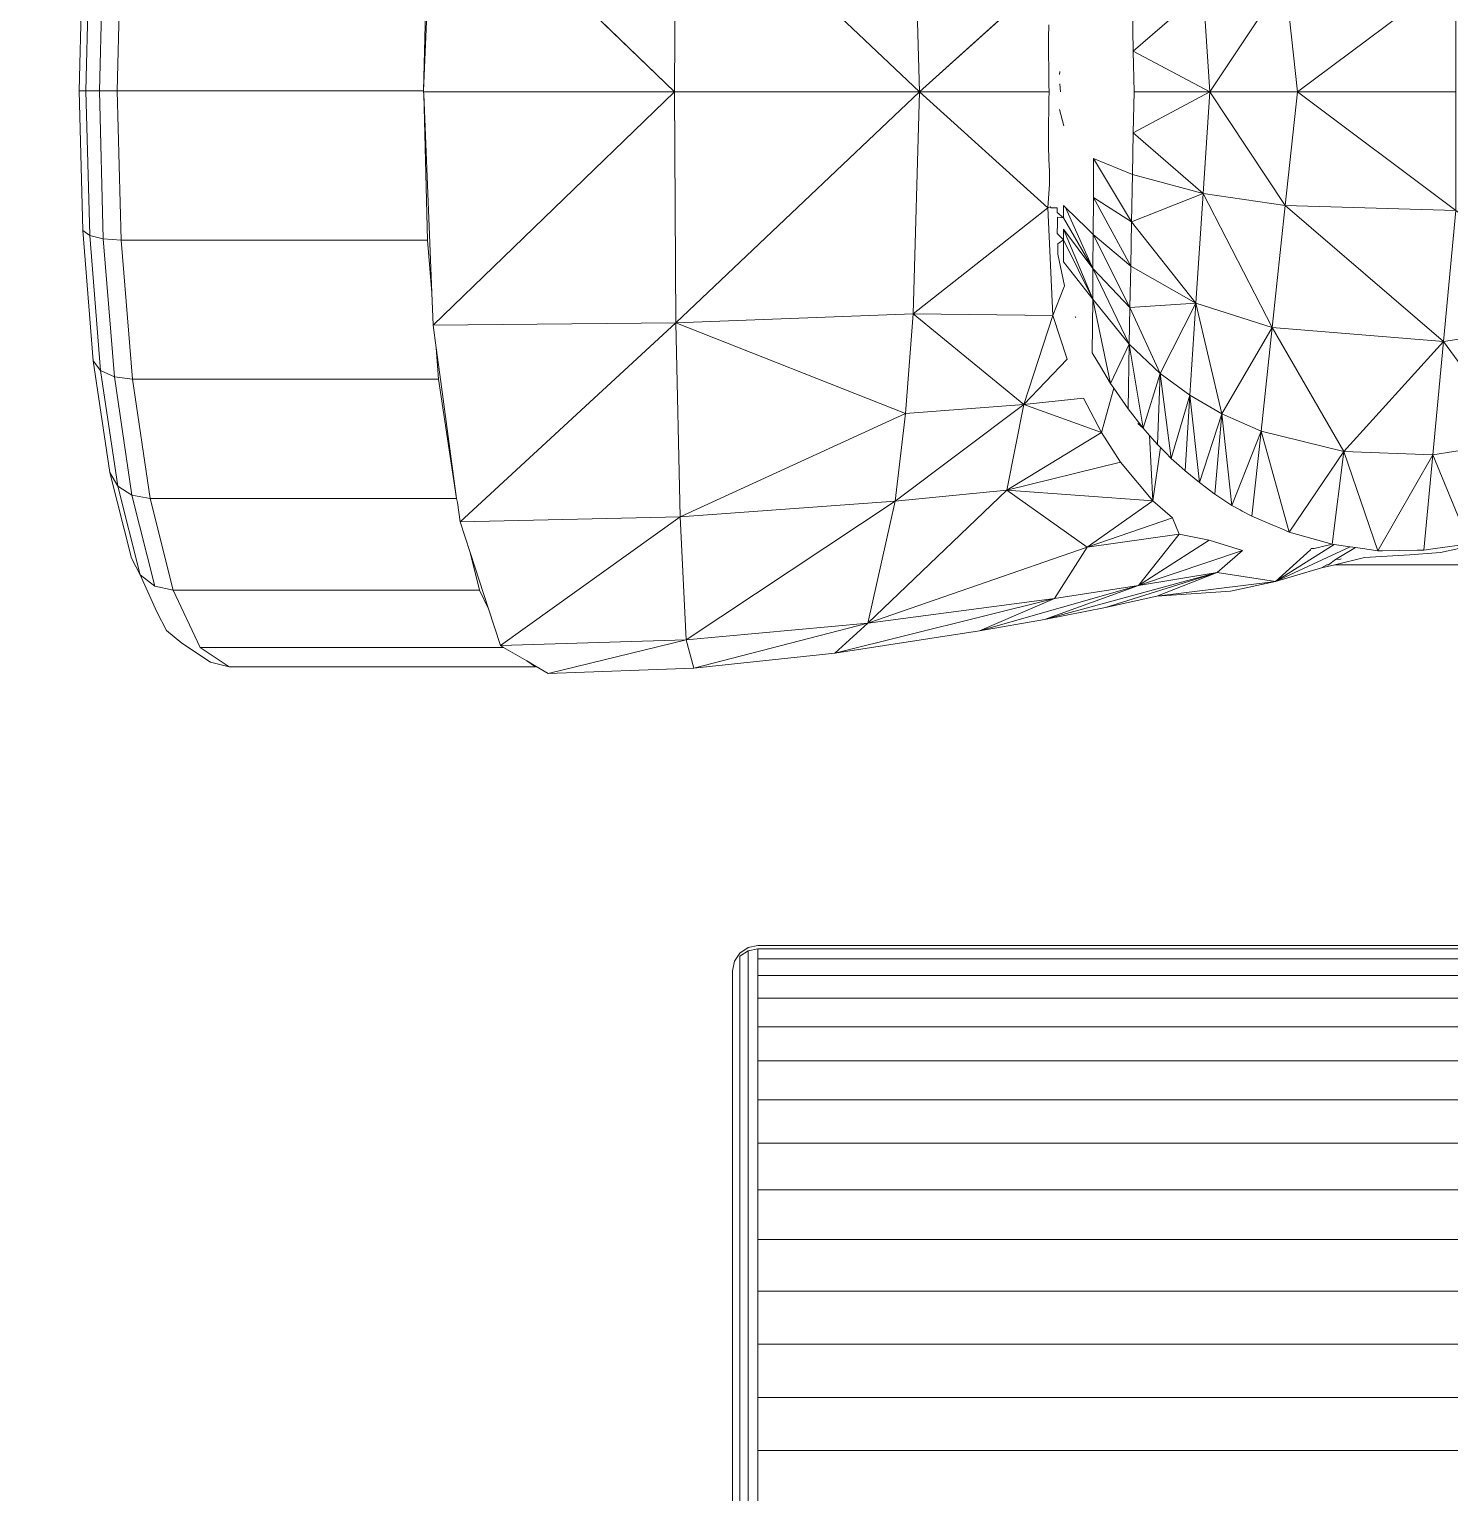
# Model space of a CAD drawing. Header units: millimetres. Extents: x 81693 to 98868, y 6565 to 11437.
# Drawn here: x 95459.982 to 95463.746, y 11216.274 to 11220.151 of the extents above; entities that cross this region are included whole.
import ezdxf

# ---------------------------------------------------------------- set-up
doc = ezdxf.new("R2010")
doc.units = ezdxf.units.MM
doc.layers.add('Moveis', color=1, linetype='Continuous', lineweight=9)
doc.layers.add('Parede Baixa', color=5, linetype='Continuous', lineweight=50)
doc.layers.add('Piso', color=55, linetype='Continuous')

# ---------------------------------------------------------------- blocks, each defined once
blk = doc.blocks.new('o')
at = {"layer": 'Moveis'}
for p, q in [((12559.6265, 3259.6549), (12559.5928, 3260.484)), ((12559.6116, 3260.2485), (12559.6265, 3259.6549)), ((12560.9959, 3259.6551), (12560.9819, 3260.2111)), ((12557.0976, 3259.7316), (12557.0985, 3259.7198)), ((12557.0949, 3259.6499), (12557.0973, 3259.6824)), ((12559.5943, 3258.8516), (12559.6262, 3259.641)), ((12559.6262, 3259.641), (12559.6112, 3259.0615)), ((12559.6262, 3259.641), (12559.6265, 3259.6499)), ((12559.6265, 3259.6499), (12559.6265, 3259.6549)), ((12560.9815, 3259.0995), (12560.9959, 3259.6551)), ((12557.0822, 3259.5158), (12557.0985, 3259.5799)), ((12557.1416, 3259.3825), (12557.1429, 3259.4344)), ((12557.1429, 3259.4344), (12557.1431, 3259.4443)), ((12557.1393, 3259.334), (12557.1416, 3259.3825)), ((12557.1386, 3259.2842), (12557.1393, 3259.334)), ((12559.6112, 3259.0615), (12559.5943, 3258.8516)), ((12560.9398, 3258.5819), (12560.9815, 3259.0995)), ((12557.0819, 3258.8727), (12557.079, 3258.8801)), ((12559.5943, 3258.8516), (12559.5891, 3258.7229)), ((12557.034, 3258.7523), (12557.0373, 3258.7573)), ((12559.5891, 3258.7229), (12559.5767, 3258.6327)), ((12559.5581, 3258.498), (12559.5767, 3258.6327)), ((12559.5767, 3258.6327), (12559.5667, 3258.5089)), ((12560.8736, 3258.1378), (12560.9398, 3258.5819)), ((12559.5667, 3258.5089), (12559.496, 3258.0346)), ((12559.496, 3258.0346), (12559.5581, 3258.498)), ((12556.7663, 3258.3134), (12556.7414, 3258.285)), ((12556.7663, 3258.3134), (12556.7879, 3258.3331)), ((12556.7414, 3258.285), (12556.7098, 3258.249)), ((12560.7875, 3257.7974), (12560.8736, 3258.1378)), ((12559.492, 3258.0189), (12559.4814, 3257.9417)), ((12559.496, 3258.0346), (12559.492, 3258.0189)), ((12559.4814, 3257.9417), (12559.4416, 3257.8195)), ((12555.5125, 3257.8355), (12555.5848, 3257.8199)), ((12555.5848, 3257.8199), (12555.7066, 3257.8106)), ((12555.7066, 3257.8106), (12555.8866, 3257.8005)), ((12555.8866, 3257.8005), (12556.0048, 3257.7716)), ((12555.9794, 3257.7947), (12555.9824, 3257.7933)), ((12556.002, 3257.7922), (12555.9824, 3257.7933)), ((12559.3687, 3257.5958), (12559.4416, 3257.8195)), ((12559.4416, 3257.8195), (12559.404, 3257.671)), ((12560.7875, 3257.7974), (12560.7526, 3257.731)), ((12555.3537, 3257.7716), (12556.0048, 3257.7716)), ((12556.0048, 3257.7716), (12556.0576, 3257.7588)), ((12556.0296, 3257.7716), (12556.0362, 3257.7716)), ((12556.0576, 3257.7588), (12556.2404, 3257.7047)), ((12560.6872, 3257.5838), (12560.7526, 3257.731)), ((12556.2404, 3257.7047), (12556.4193, 3257.666)), ((12556.4193, 3257.666), (12556.7118, 3257.6462)), ((12559.404, 3257.671), (12559.3687, 3257.5958)), ((12556.7118, 3257.6462), (12556.9156, 3257.6013)), ((12557.1581, 3257.5544), (12556.9156, 3257.6013)), ((12557.4167, 3257.5082), (12557.1581, 3257.5544)), ((12559.3687, 3257.5958), (12559.3212, 3257.45)), ((12560.6488, 3257.5098), (12560.6872, 3257.5838)), ((12557.9917, 3257.42), (12557.4167, 3257.5082)), ((12560.5881, 3257.4603), (12560.6488, 3257.5098)), ((12559.309, 3257.443), (12559.2164, 3257.389)), ((12559.3212, 3257.45), (12559.309, 3257.443)), ((12560.4742, 3257.3839), (12560.5881, 3257.4603)), ((12558.5531, 3257.3604), (12557.9917, 3257.42)), ((12559.1797, 3257.3675), (12559.2164, 3257.389)), ((12559.2164, 3257.389), (12559.182, 3257.3659)), ((12560.4742, 3257.3839), (12560.3996, 3257.3659)), ((12559.131, 3257.3391), (12558.5531, 3257.3604)), ((12559.1797, 3257.3675), (12559.131, 3257.3391)), ((12559.182, 3257.3659), (12559.1797, 3257.3675)), ((12559.182, 3257.3659), (12560.0237, 3257.3659)), ((12560.0237, 3257.3659), (12560.055, 3257.3659)), ((12560.055, 3257.3659), (12560.3996, 3257.3659)), ((12554.9986, 3256.2579), (12558.2986, 3256.2579)), ((12558.2986, 3256.2579), (12558.3368, 3256.2502)), ((12558.3368, 3256.2502), (12558.3693, 3256.2285)), ((12558.3368, 3256.237), (12558.3368, 3256.1974)), ((12558.3693, 3256.2285), (12558.391, 3256.196)), ((12558.3693, 3256.2154), (12558.3693, 3256.1764)), ((12558.3368, 3256.1974), (12558.3368, 3256.1321)), ((12558.3693, 3256.1764), (12558.3693, 3256.1119)), ((12558.391, 3256.196), (12558.3986, 3256.1577)), ((12558.3986, 3252.9781), (12558.3986, 3256.1577)), ((12558.3368, 3256.1321), (12558.3368, 3256.0422)), ((12558.3693, 3256.1119), (12558.3693, 3256.0231)), ((12558.3368, 3256.0422), (12558.3368, 3255.9289)), ((12558.3693, 3256.0231), (12558.3693, 3255.9114)), ((12558.3368, 3255.9289), (12558.3368, 3255.7943)), ((12558.3693, 3255.9114), (12558.3693, 3255.7784)), ((12558.3368, 3255.7943), (12558.3368, 3255.6403)), ((12558.3693, 3255.7784), (12558.3693, 3255.6264)), ((12558.3368, 3255.6403), (12558.3368, 3255.4693)), ((12558.3693, 3255.6264), (12558.3693, 3255.4577)), ((12558.3368, 3255.4693), (12558.3368, 3255.2842)), ((12558.3693, 3255.4577), (12558.3693, 3255.2749)), ((12558.3368, 3255.2842), (12558.3368, 3255.0878)), ((12558.3693, 3255.2749), (12558.3693, 3255.081)), ((12558.3368, 3255.0878), (12558.3368, 3254.8831)), ((12558.3693, 3255.081), (12558.3693, 3254.8791)), ((12558.3368, 3254.8831), (12558.3368, 3254.6735)), ((12558.3693, 3254.8791), (12558.3693, 3254.6721)), ((12558.3368, 3254.6735), (12558.3368, 3254.4622)), ((12558.3693, 3254.6721), (12558.3693, 3254.4636)), ((12558.3368, 3254.4622), (12558.3368, 3254.2526)), ((12558.3693, 3254.4636), (12558.3693, 3254.2567)), ((12558.3368, 3254.2526), (12558.3368, 3254.048)), ((12558.3693, 3254.2567), (12558.3693, 3254.0547))]:
    blk.add_line(p, q, dxfattribs=at)
for points, invisible_edges in [([(12560.9819, 3260.2111), (12561.0428, 3264.449), (12560.9959, 3259.6551)], 3), ([(12559.5891, 3260.5769), (12559.6265, 3259.6499), (12558.6294, 3259.6499)], 1), ([(12559.6265, 3259.6499), (12559.5891, 3260.5769), (12559.5928, 3260.484)], 13), ([(12559.6265, 3259.6499), (12559.5928, 3260.484), (12559.6265, 3259.6549)], 1), ([(12560.8292, 3260.2485), (12559.6265, 3259.6549), (12559.6116, 3260.2485)], 1), ([(12559.6265, 3259.6549), (12560.8292, 3260.2485), (12560.8441, 3259.6549)], 1), ([(12560.9004, 3260.2439), (12560.8441, 3259.6549), (12560.8292, 3260.2485)], 1), ([(12560.8441, 3259.6549), (12560.9004, 3260.2439), (12560.9152, 3259.6549)], 1), ([(12560.954, 3260.2307), (12560.9152, 3259.6549), (12560.9004, 3260.2439)], 1), ([(12560.9152, 3259.6549), (12560.954, 3260.2307), (12560.9685, 3259.655)], 1), ([(12560.9819, 3260.2111), (12560.9685, 3259.655), (12560.954, 3260.2307)], 1), ([(12560.9685, 3259.655), (12560.9819, 3260.2111), (12560.9959, 3259.6551)], 1), ([(12557.1416, 3259.9173), (12557.1459, 3260.1096), (12557.1429, 3259.8653)], 3), ([(12557.6556, 3259.6499), (12557.1429, 3259.8653), (12557.1459, 3260.1096)], 3), ([(12557.6556, 3259.6499), (12557.1417, 3259.7278), (12557.1427, 3259.8144)], 13), ([(12557.6556, 3259.6499), (12557.1427, 3259.8144), (12557.1429, 3259.8653)], 13), ([(12557.6556, 3259.6499), (12557.1412, 3259.6825), (12557.1417, 3259.7245)], 13), ([(12557.6556, 3259.6499), (12557.1417, 3259.7245), (12557.1417, 3259.7278)], 13), ([(12557.1412, 3259.6781), (12557.6556, 3259.6499), (12557.1408, 3259.6499)], 1), ([(12557.6556, 3259.6499), (12557.1412, 3259.6216), (12557.1408, 3259.6499)], 1), ([(12557.6556, 3259.6499), (12557.1412, 3259.6781), (12557.1412, 3259.6825)], 13), ([(12557.1412, 3259.6216), (12557.6556, 3259.6499), (12557.1412, 3259.6172)], 3), ([(12557.1412, 3259.6172), (12557.6556, 3259.6499), (12557.1417, 3259.5719)], 3), ([(12557.1417, 3259.5719), (12557.6556, 3259.6499), (12557.1422, 3259.5303)], 3), ([(12557.1422, 3259.5303), (12557.6556, 3259.6499), (12557.1427, 3259.4853)], 3), ([(12557.1427, 3259.4853), (12557.6556, 3259.6499), (12557.1431, 3259.4443)], 3), ([(12557.1431, 3259.4443), (12557.6556, 3259.6499), (12557.1459, 3259.1901)], 13), ([(12559.6265, 3259.6499), (12559.5891, 3258.7229), (12558.6294, 3259.6499)], 1), ([(12559.5891, 3258.7229), (12559.6265, 3259.6499), (12559.5943, 3258.8516)], 3), ([(12559.5943, 3258.8516), (12559.6265, 3259.6499), (12559.6262, 3259.641)], 1), ([(12559.6262, 3259.641), (12560.8288, 3259.0615), (12559.6112, 3259.0615)], 1), ([(12560.8288, 3259.0615), (12559.6262, 3259.641), (12559.6265, 3259.6499)], 13), ([(12560.8288, 3259.0615), (12559.6265, 3259.6499), (12559.6265, 3259.6549)], 13), ([(12560.8288, 3259.0615), (12559.6265, 3259.6549), (12560.8441, 3259.6549)], 1), ([(12560.8441, 3259.6549), (12560.9, 3259.0662), (12560.8288, 3259.0615)], 1), ([(12560.9, 3259.0662), (12560.8441, 3259.6549), (12560.9152, 3259.6549)], 1), ([(12560.9152, 3259.6549), (12560.9536, 3259.0795), (12560.9, 3259.0662)], 1), ([(12560.9536, 3259.0795), (12560.9152, 3259.6549), (12560.9685, 3259.655)], 1), ([(12560.9685, 3259.655), (12560.9815, 3259.0995), (12560.9536, 3259.0795)], 1), ([(12560.9815, 3259.0995), (12560.9685, 3259.655), (12560.9959, 3259.6551)], 1), ([(12561.0428, 3251.4871), (12560.9815, 3259.0995), (12560.9959, 3259.6551)], 13), ([(12557.1459, 3259.1901), (12557.1416, 3259.3825), (12557.1429, 3259.4344)], 13), ([(12557.1459, 3259.1901), (12557.1429, 3259.4344), (12557.1431, 3259.4443)], 13), ([(12557.1459, 3259.1901), (12557.1393, 3259.334), (12557.1416, 3259.3825)], 13), ([(12557.1393, 3259.334), (12557.1459, 3259.1901), (12557.1386, 3259.2842)], 1), ([(12556.9663, 3258.9486), (12556.9901, 3259.1081), (12557.0748, 3259.1903)], 1), ([(12557.0748, 3259.1903), (12557.0832, 3259.1504), (12556.9663, 3258.9486)], 1), ([(12557.0832, 3259.1504), (12557.0748, 3259.1903), (12557.083, 3259.1984)], 1), ([(12557.1323, 3259.1902), (12557.1086, 3259.171), (12557.1083, 3259.1902)], 1), ([(12557.1252, 3258.7613), (12557.1323, 3259.1902), (12557.1459, 3259.1901)], 3), ([(12557.1459, 3259.1901), (12557.1323, 3259.1902), (12557.1358, 3259.193)], 1), ([(12557.1086, 3259.171), (12557.1072, 3259.1519), (12557.0832, 3259.1504)], 1), ([(12557.1072, 3259.1519), (12557.1086, 3259.171), (12557.1074, 3259.1292)], 3), ([(12557.1074, 3259.1292), (12557.1086, 3259.171), (12557.1078, 3259.0872)], 3), ([(12556.9757, 3259.0941), (12556.9663, 3258.9486), (12556.9653, 3259.084)], 1), ([(12556.9663, 3258.9486), (12556.9757, 3259.0941), (12556.9901, 3259.1081)], 13), ([(12557.1078, 3259.0872), (12557.1055, 3259.0459), (12557.0834, 3259.0621)], 1), ([(12557.1055, 3259.0459), (12557.1078, 3259.0872), (12557.1056, 3259.0049)], 3), ([(12560.7842, 3258.5089), (12559.5943, 3258.8516), (12559.6112, 3259.0615)], 13), ([(12560.7842, 3258.5089), (12559.6112, 3259.0615), (12560.8288, 3259.0615)], 1), ([(12560.8288, 3259.0615), (12560.8558, 3258.5179), (12560.7842, 3258.5089)], 1), ([(12560.8558, 3258.5179), (12560.8288, 3259.0615), (12560.9, 3259.0662)], 1), ([(12560.9, 3259.0662), (12560.9104, 3258.5435), (12560.8558, 3258.5179)], 1), ([(12560.9104, 3258.5435), (12560.9, 3259.0662), (12560.9536, 3259.0795)], 1), ([(12560.9536, 3259.0795), (12560.9398, 3258.5819), (12560.9104, 3258.5435)], 1), ([(12560.9398, 3258.5819), (12560.9536, 3259.0795), (12560.9815, 3259.0995)], 1), ([(12561.0428, 3251.4871), (12560.9398, 3258.5819), (12560.9815, 3259.0995)], 13), ([(12557.1056, 3259.0049), (12557.0819, 3258.8727), (12557.079, 3258.8801)], 1), ([(12557.0819, 3258.8727), (12557.1056, 3259.0049), (12557.1252, 3258.7613)], 3), ([(12556.9671, 3258.8268), (12556.9366, 3258.5596), (12556.8964, 3258.4921)], 1), ([(12556.9366, 3258.5596), (12556.9671, 3258.8268), (12556.9686, 3258.6132)], 1), ([(12560.7842, 3258.5089), (12559.5891, 3258.7229), (12559.5943, 3258.8516)], 13), ([(12558.6236, 3258.7325), (12559.492, 3258.0189), (12559.4814, 3257.9417)], 1), ([(12559.492, 3258.0189), (12558.6236, 3258.7325), (12559.5891, 3258.7229)], 13), ([(12559.5581, 3258.498), (12559.5891, 3258.7229), (12559.5767, 3258.6327)], 1), ([(12560.7842, 3258.5089), (12559.5767, 3258.6327), (12559.5891, 3258.7229)], 13), ([(12556.8217, 3258.6475), (12556.8833, 3258.4731), (12556.8265, 3258.391)], 1), ([(12556.8833, 3258.4731), (12556.8217, 3258.6475), (12556.8964, 3258.4921)], 1), ([(12559.5767, 3258.6327), (12560.7842, 3258.5089), (12559.5667, 3258.5089)], 1), ([(12560.8419, 3258.0836), (12560.8558, 3258.5179), (12560.9104, 3258.5435)], 1), ([(12560.9104, 3258.5435), (12560.8736, 3258.1378), (12560.8419, 3258.0836)], 1), ([(12560.8736, 3258.1378), (12560.9104, 3258.5435), (12560.9398, 3258.5819)], 1), ([(12561.0428, 3251.4871), (12560.8736, 3258.1378), (12560.9398, 3258.5819)], 13), ([(12556.6986, 3258.5309), (12556.6782, 3258.2174), (12556.655, 3258.1941)], 1), ([(12556.6782, 3258.2174), (12556.6986, 3258.5309), (12556.6983, 3258.2376)], 3), ([(12556.6983, 3258.2376), (12556.6986, 3258.5309), (12556.7098, 3258.249)], 1), ([(12556.7663, 3258.3134), (12556.7098, 3258.249), (12556.6986, 3258.5309)], 1), ([(12559.492, 3258.0189), (12559.5581, 3258.498), (12559.496, 3258.0346)], 1), ([(12559.5667, 3258.5089), (12560.7136, 3258.0346), (12559.496, 3258.0346)], 1), ([(12560.7136, 3258.0346), (12559.5667, 3258.5089), (12560.7842, 3258.5089)], 1), ([(12560.7842, 3258.5089), (12560.7857, 3258.0473), (12560.7136, 3258.0346)], 1), ([(12560.7857, 3258.0473), (12560.7842, 3258.5089), (12560.8558, 3258.5179)], 1), ([(12560.8558, 3258.5179), (12560.8419, 3258.0836), (12560.7857, 3258.0473)], 1), ([(12556.655, 3258.1941), (12556.6, 3258.145), (12556.5806, 3258.4451)], 1), ([(12556.8567, 3258.1784), (12556.8265, 3258.391), (12556.8833, 3258.4731)], 13), ([(12556.8567, 3258.1784), (12556.8833, 3258.4731), (12556.9328, 3258.2971)], 1), ([(12556.5432, 3258.0983), (12556.482, 3258.0522), (12556.4539, 3258.3705)], 1), ([(12556.8567, 3258.1784), (12556.7663, 3258.3134), (12556.8265, 3258.391)], 13), ([(12556.2981, 3258.3025), (12556.215, 3257.9134), (12556.1859, 3257.9012)], 1), ([(12556.215, 3257.9134), (12556.2981, 3258.3025), (12556.2541, 3257.93)], 3), ([(12556.2541, 3257.93), (12556.2981, 3258.3025), (12556.3346, 3257.9639)], 1), ([(12556.2981, 3258.3025), (12556.3813, 3257.9896), (12556.3346, 3257.9639)], 3), ([(12556.3813, 3257.9896), (12556.2981, 3258.3025), (12556.4135, 3258.0073)], 1), ([(12556.7098, 3258.249), (12556.7663, 3258.3134), (12556.7414, 3258.285)], 1), ([(12556.8567, 3258.1784), (12556.7414, 3258.285), (12556.7663, 3258.3134)], 13), ([(12556.7098, 3258.249), (12556.7277, 3258.0247), (12556.6983, 3258.2376)], 1), ([(12556.7277, 3258.0247), (12556.7098, 3258.249), (12556.7414, 3258.285)], 1), ([(12556.7414, 3258.285), (12556.8567, 3258.1784), (12556.7277, 3258.0247)], 1), ([(12555.6153, 3258.2078), (12555.6063, 3257.8355), (12555.47, 3257.8546)], 1), ([(12555.6063, 3257.8355), (12555.6153, 3258.2078), (12555.651, 3257.8292)], 1), ([(12555.8341, 3257.827), (12555.651, 3257.8292), (12555.6153, 3258.2078)], 1), ([(12555.9692, 3258.2218), (12555.8419, 3257.8281), (12555.8341, 3257.827)], 1), ([(12555.8419, 3257.8281), (12555.9692, 3258.2218), (12555.8946, 3257.8355)], 3), ([(12555.8946, 3257.8355), (12555.9692, 3258.2218), (12555.9232, 3257.8395)], 3), ([(12555.9232, 3257.8395), (12555.9692, 3258.2218), (12555.9443, 3257.8425)], 3), ([(12555.9443, 3257.8425), (12555.9692, 3258.2218), (12556.0074, 3257.8514)], 3), ([(12556.0074, 3257.8514), (12555.9692, 3258.2218), (12556.0153, 3257.8526)], 1), ([(12555.9692, 3258.2218), (12556.0961, 3257.8756), (12556.0153, 3257.8526)], 1), ([(12556.0961, 3257.8756), (12555.9692, 3258.2218), (12556.1859, 3257.9012)], 1), ([(12556.6, 3258.145), (12556.655, 3258.1941), (12556.6228, 3258.1654)], 1), ([(12560.7875, 3257.7974), (12560.8419, 3258.0836), (12560.8736, 3258.1378)], 1), ([(12561.0428, 3251.4871), (12560.7875, 3257.7974), (12560.8736, 3258.1378)], 13), ([(12556.482, 3258.0522), (12556.5432, 3258.0983), (12556.485, 3258.0545)], 3), ([(12556.485, 3258.0545), (12556.5432, 3258.0983), (12556.5146, 3258.0767)], 1), ([(12560.7526, 3257.731), (12560.7857, 3258.0473), (12560.8419, 3258.0836)], 1), ([(12560.8419, 3258.0836), (12560.7875, 3257.7974), (12560.7526, 3257.731)], 1), ([(12560.6215, 3257.671), (12559.4814, 3257.9417), (12559.492, 3258.0189)], 13), ([(12560.6215, 3257.671), (12559.492, 3258.0189), (12559.496, 3258.0346)], 13), ([(12560.6215, 3257.671), (12559.496, 3258.0346), (12560.7136, 3258.0346)], 1), ([(12560.7136, 3258.0346), (12560.6944, 3257.6866), (12560.6215, 3257.671)], 1), ([(12560.6944, 3257.6866), (12560.7136, 3258.0346), (12560.7857, 3258.0473)], 1), ([(12560.7857, 3258.0473), (12560.7526, 3257.731), (12560.6944, 3257.6866)], 1), ([(12556.3346, 3257.9639), (12556.3813, 3257.9896), (12556.3728, 3257.9849)], 1), ([(12558.6071, 3257.9621), (12559.3687, 3257.5958), (12559.3212, 3257.45)], 1), ([(12559.3687, 3257.5958), (12558.6071, 3257.9621), (12559.4416, 3257.8195)], 3), ([(12559.4416, 3257.8195), (12558.6071, 3257.9621), (12559.4814, 3257.9417)], 1), ([(12560.6215, 3257.671), (12559.4416, 3257.8195), (12559.4814, 3257.9417)], 13), ([(12555.3537, 3257.7716), (12555.5125, 3257.8355), (12555.5848, 3257.8199)], 13), ([(12555.9443, 3257.8425), (12556.002, 3257.7922), (12555.9232, 3257.8395)], 1), ([(12556.002, 3257.7922), (12555.9443, 3257.8425), (12556.2404, 3257.7047)], 13), ([(12556.0153, 3257.8526), (12556.2404, 3257.7047), (12556.0074, 3257.8514)], 1), ([(12556.2404, 3257.7047), (12556.0153, 3257.8526), (12556.0872, 3257.8355)], 13), ([(12556.2404, 3257.7047), (12556.0872, 3257.8355), (12556.101, 3257.8308)], 3), ([(12556.101, 3257.8308), (12556.0872, 3257.8355), (12556.099, 3257.8355)], 1), ([(12556.9893, 3257.8407), (12556.7845, 3257.6889), (12556.6234, 3257.8928)], 1), ([(12556.7845, 3257.6889), (12556.9893, 3257.8407), (12557.1187, 3257.6374)], 1), ([(12555.3537, 3257.7716), (12555.5848, 3257.8199), (12556.0048, 3257.7716)], 3), ([(12556.0048, 3257.7716), (12555.5848, 3257.8199), (12555.7066, 3257.8106)], 13), ([(12555.651, 3257.8292), (12555.8341, 3257.827), (12555.6777, 3257.8289)], 3), ([(12555.6777, 3257.8289), (12555.8341, 3257.827), (12555.8157, 3257.8272)], 1), ([(12556.0048, 3257.7716), (12555.7066, 3257.8106), (12555.8866, 3257.8005)], 1), ([(12556.002, 3257.7922), (12556.0362, 3257.7716), (12556.0296, 3257.7716)], 1), ([(12559.4416, 3257.8195), (12560.6215, 3257.671), (12559.404, 3257.671)], 1), ([(12561.0428, 3251.4871), (12560.7526, 3257.731), (12560.7875, 3257.7974)], 13), ([(12558.2986, 3256.2579), (12555.1638, 3257.027), (12555.3537, 3257.7716)], 13), ([(12558.2986, 3256.2579), (12555.1638, 3257.027), (12555.3537, 3257.7716)], 13), ([(12558.2986, 3256.2579), (12555.1638, 3257.027), (12555.3537, 3257.7716)], 13), ([(12558.2986, 3256.2579), (12555.1638, 3257.027), (12555.3537, 3257.7716)], 13), ([(12558.2986, 3256.2579), (12555.1638, 3257.027), (12555.3537, 3257.7716)], 13), ([(12558.2986, 3256.2579), (12555.3537, 3257.7716), (12556.0048, 3257.7716)], 13), ([(12558.2986, 3256.2579), (12555.3537, 3257.7716), (12556.0048, 3257.7716)], 13), ([(12558.2986, 3256.2579), (12555.3537, 3257.7716), (12556.0048, 3257.7716)], 13), ([(12558.2986, 3256.2579), (12555.3537, 3257.7716), (12556.0048, 3257.7716)], 13), ([(12558.2986, 3256.2579), (12555.3537, 3257.7716), (12556.0048, 3257.7716)], 13), ([(12558.2986, 3256.2579), (12556.0048, 3257.7716), (12556.0576, 3257.7588)], 13), ([(12558.2986, 3256.2579), (12556.0048, 3257.7716), (12556.0576, 3257.7588)], 13), ([(12558.2986, 3256.2579), (12556.0048, 3257.7716), (12556.0576, 3257.7588)], 13), ([(12558.2986, 3256.2579), (12556.0048, 3257.7716), (12556.0576, 3257.7588)], 13), ([(12558.2986, 3256.2579), (12556.0048, 3257.7716), (12556.0576, 3257.7588)], 13), ([(12556.0362, 3257.7716), (12556.2404, 3257.7047), (12556.0576, 3257.7588)], 1), ([(12558.2986, 3256.2579), (12556.0576, 3257.7588), (12556.2404, 3257.7047)], 13), ([(12558.2986, 3256.2579), (12556.0576, 3257.7588), (12556.2404, 3257.7047)], 13), ([(12558.2986, 3256.2579), (12556.0576, 3257.7588), (12556.2404, 3257.7047)], 13), ([(12558.2986, 3256.2579), (12556.0576, 3257.7588), (12556.2404, 3257.7047)], 13), ([(12558.2986, 3256.2579), (12556.0576, 3257.7588), (12556.2404, 3257.7047)], 13), ([(12561.0428, 3251.4871), (12560.6872, 3257.5838), (12560.7526, 3257.731)], 13), ([(12558.2986, 3256.2579), (12556.2404, 3257.7047), (12556.4193, 3257.666)], 13), ([(12558.2986, 3256.2579), (12556.2404, 3257.7047), (12556.4193, 3257.666)], 13), ([(12558.2986, 3256.2579), (12556.2404, 3257.7047), (12556.4193, 3257.666)], 13), ([(12558.2986, 3256.2579), (12556.2404, 3257.7047), (12556.4193, 3257.666)], 13), ([(12558.2986, 3256.2579), (12556.2404, 3257.7047), (12556.4193, 3257.666)], 13), ([(12558.2986, 3256.2579), (12556.4193, 3257.666), (12556.7118, 3257.6462)], 13), ([(12558.2986, 3256.2579), (12556.4193, 3257.666), (12556.7118, 3257.6462)], 13), ([(12558.2986, 3256.2579), (12556.4193, 3257.666), (12556.7118, 3257.6462)], 13), ([(12558.2986, 3256.2579), (12556.4193, 3257.666), (12556.7118, 3257.6462)], 13), ([(12558.2986, 3256.2579), (12556.4193, 3257.666), (12556.7118, 3257.6462)], 13), ([(12560.5145, 3257.443), (12559.3687, 3257.5958), (12559.404, 3257.671)], 13), ([(12560.5145, 3257.443), (12559.404, 3257.671), (12560.6215, 3257.671)], 1), ([(12558.2986, 3256.2579), (12556.7118, 3257.6462), (12556.9156, 3257.6013)], 13), ([(12558.2986, 3256.2579), (12556.7118, 3257.6462), (12556.9156, 3257.6013)], 13), ([(12558.2986, 3256.2579), (12556.7118, 3257.6462), (12556.9156, 3257.6013)], 13), ([(12558.2986, 3256.2579), (12556.7118, 3257.6462), (12556.9156, 3257.6013)], 13), ([(12558.2986, 3256.2579), (12556.7118, 3257.6462), (12556.9156, 3257.6013)], 13), ([(12558.2986, 3256.2579), (12556.9156, 3257.6013), (12557.1581, 3257.5544)], 13), ([(12558.2986, 3256.2579), (12556.9156, 3257.6013), (12557.1581, 3257.5544)], 13), ([(12558.2986, 3256.2579), (12556.9156, 3257.6013), (12557.1581, 3257.5544)], 13), ([(12558.2986, 3256.2579), (12556.9156, 3257.6013), (12557.1581, 3257.5544)], 13), ([(12558.2986, 3256.2579), (12556.9156, 3257.6013), (12557.1581, 3257.5544)], 13), ([(12558.2986, 3256.2579), (12557.1581, 3257.5544), (12557.4167, 3257.5082)], 13), ([(12558.2986, 3256.2579), (12557.1581, 3257.5544), (12557.4167, 3257.5082)], 13), ([(12558.2986, 3256.2579), (12557.1581, 3257.5544), (12557.4167, 3257.5082)], 13), ([(12558.2986, 3256.2579), (12557.1581, 3257.5544), (12557.4167, 3257.5082)], 13), ([(12558.2986, 3256.2579), (12557.1581, 3257.5544), (12557.4167, 3257.5082)], 13), ([(12560.5145, 3257.443), (12559.3212, 3257.45), (12559.3687, 3257.5958)], 13), ([(12561.0428, 3251.4871), (12560.6488, 3257.5098), (12560.6872, 3257.5838)], 13), ([(12558.2986, 3256.2579), (12557.4167, 3257.5082), (12557.9917, 3257.42)], 13), ([(12558.2986, 3256.2579), (12557.4167, 3257.5082), (12557.9917, 3257.42)], 13), ([(12558.2986, 3256.2579), (12557.4167, 3257.5082), (12557.9917, 3257.42)], 13), ([(12558.2986, 3256.2579), (12557.4167, 3257.5082), (12557.9917, 3257.42)], 13), ([(12558.2986, 3256.2579), (12557.4167, 3257.5082), (12557.9917, 3257.42)], 13), ([(12561.0428, 3251.4871), (12560.5881, 3257.4603), (12560.6488, 3257.5098)], 13), ([(12558.5825, 3257.473), (12559.1797, 3257.3675), (12559.131, 3257.3391)], 1), ([(12559.1797, 3257.3675), (12558.5825, 3257.473), (12559.2164, 3257.389)], 3), ([(12559.2164, 3257.389), (12558.5825, 3257.473), (12559.3212, 3257.45)], 13), ([(12559.2164, 3257.389), (12559.3212, 3257.45), (12559.309, 3257.443)], 1), ([(12560.0237, 3257.3659), (12559.2164, 3257.389), (12559.309, 3257.443)], 13), ([(12559.3212, 3257.45), (12560.5145, 3257.443), (12559.309, 3257.443)], 1), ([(12560.0237, 3257.3659), (12559.309, 3257.443), (12560.5145, 3257.443)], 13), ([(12560.0237, 3257.3659), (12560.5145, 3257.443), (12560.055, 3257.3659)], 3), ([(12560.055, 3257.3659), (12560.5145, 3257.443), (12560.3996, 3257.3659)], 1), ([(12561.0428, 3251.4871), (12560.4742, 3257.3839), (12560.5881, 3257.4603)], 13), ([(12558.2986, 3256.2579), (12557.9917, 3257.42), (12558.5531, 3257.3604)], 13), ([(12558.2986, 3256.2579), (12557.9917, 3257.42), (12558.5531, 3257.3604)], 13), ([(12558.2986, 3256.2579), (12557.9917, 3257.42), (12558.5531, 3257.3604)], 13), ([(12558.2986, 3256.2579), (12557.9917, 3257.42), (12558.5531, 3257.3604)], 13), ([(12558.2986, 3256.2579), (12557.9917, 3257.42), (12558.5531, 3257.3604)], 13), ([(12559.2164, 3257.389), (12560.0237, 3257.3659), (12559.182, 3257.3659)], 1), ([(12561.0428, 3251.4871), (12560.3996, 3257.3659), (12560.4742, 3257.3839)], 13), ([(12558.2986, 3256.2579), (12558.5531, 3257.3604), (12558.3368, 3256.2502)], 3), ([(12558.2986, 3256.2579), (12558.5531, 3257.3604), (12558.3368, 3256.2502)], 3), ([(12558.2986, 3256.2579), (12558.5531, 3257.3604), (12558.3368, 3256.2502)], 3), ([(12558.2986, 3256.2579), (12558.5531, 3257.3604), (12558.3368, 3256.2502)], 3), ([(12558.2986, 3256.2579), (12558.5531, 3257.3604), (12558.3368, 3256.2502)], 3), ([(12558.3368, 3256.2502), (12558.5531, 3257.3604), (12558.3693, 3256.2285)], 3), ([(12558.3368, 3256.2502), (12558.5531, 3257.3604), (12558.3693, 3256.2285)], 3), ([(12558.3368, 3256.2502), (12558.5531, 3257.3604), (12558.3693, 3256.2285)], 3), ([(12558.3368, 3256.2502), (12558.5531, 3257.3604), (12558.3693, 3256.2285)], 3), ([(12558.3368, 3256.2502), (12558.5531, 3257.3604), (12558.3693, 3256.2285)], 3), ([(12558.3693, 3256.2285), (12558.5531, 3257.3604), (12558.391, 3256.196)], 3), ([(12558.3693, 3256.2285), (12558.5531, 3257.3604), (12558.391, 3256.196)], 3), ([(12558.3693, 3256.2285), (12558.5531, 3257.3604), (12558.391, 3256.196)], 3), ([(12558.3693, 3256.2285), (12558.5531, 3257.3604), (12558.391, 3256.196)], 3), ([(12558.3693, 3256.2285), (12558.5531, 3257.3604), (12558.391, 3256.196)], 3), ([(12558.391, 3256.196), (12558.5531, 3257.3604), (12558.3986, 3256.1577)], 3), ([(12558.391, 3256.196), (12558.5531, 3257.3604), (12558.3986, 3256.1577)], 3), ([(12558.391, 3256.196), (12558.5531, 3257.3604), (12558.3986, 3256.1577)], 3), ([(12558.391, 3256.196), (12558.5531, 3257.3604), (12558.3986, 3256.1577)], 3), ([(12558.391, 3256.196), (12558.5531, 3257.3604), (12558.3986, 3256.1577)], 3), ([(12560.0237, 3250.4681), (12558.5531, 3257.3604), (12559.131, 3257.3391)], 13), ([(12560.0237, 3250.4681), (12558.5531, 3257.3604), (12559.131, 3257.3391)], 13), ([(12560.0237, 3250.4681), (12558.5531, 3257.3604), (12559.131, 3257.3391)], 13), ([(12560.0237, 3250.4681), (12558.5531, 3257.3604), (12559.131, 3257.3391)], 13), ([(12560.0237, 3250.4681), (12558.5531, 3257.3604), (12559.131, 3257.3391)], 13), ([(12560.0237, 3250.4681), (12559.131, 3257.3391), (12559.1797, 3257.3675)], 13), ([(12560.0237, 3250.4681), (12559.131, 3257.3391), (12559.1797, 3257.3675)], 13), ([(12560.0237, 3250.4681), (12559.131, 3257.3391), (12559.1797, 3257.3675)], 13), ([(12560.0237, 3250.4681), (12559.131, 3257.3391), (12559.1797, 3257.3675)], 13), ([(12560.0237, 3250.4681), (12559.131, 3257.3391), (12559.1797, 3257.3675)], 13), ([(12560.0237, 3250.4681), (12559.1797, 3257.3675), (12559.182, 3257.3659)], 13), ([(12560.0237, 3250.4681), (12559.1797, 3257.3675), (12559.182, 3257.3659)], 13), ([(12560.0237, 3250.4681), (12559.1797, 3257.3675), (12559.182, 3257.3659)], 13), ([(12560.0237, 3250.4681), (12559.1797, 3257.3675), (12559.182, 3257.3659)], 13), ([(12560.0237, 3250.4681), (12559.1797, 3257.3675), (12559.182, 3257.3659)], 13), ([(12554.9986, 3256.2579), (12555.1638, 3257.027), (12558.2986, 3256.2579)], 3), ([(12554.9986, 3256.2579), (12555.1638, 3257.027), (12558.2986, 3256.2579)], 3), ([(12554.9986, 3256.2579), (12555.1638, 3257.027), (12558.2986, 3256.2579)], 3), ([(12554.9986, 3256.2579), (12555.1638, 3257.027), (12558.2986, 3256.2579)], 3), ([(12554.9986, 3256.2579), (12555.1638, 3257.027), (12558.2986, 3256.2579)], 3), ([(12554.9986, 3256.2446), (12554.9986, 3256.2579), (12558.2986, 3256.2579)], 13), ([(12554.9986, 3256.2446), (12558.2986, 3256.2579), (12558.2986, 3256.2446)], 3), ([(12558.2986, 3256.2446), (12554.9986, 3256.2048), (12554.9986, 3256.2446)], 1), ([(12554.9986, 3256.2048), (12558.2986, 3256.2446), (12558.2986, 3256.2048)], 1), ([(12558.2986, 3256.2446), (12558.2986, 3256.2579), (12558.3368, 3256.2502)], 13), ([(12558.2986, 3256.2446), (12558.3368, 3256.2502), (12558.3368, 3256.237)], 3), ([(12558.3368, 3256.237), (12558.3368, 3256.2502), (12558.3693, 3256.2285)], 13), ([(12558.3368, 3256.237), (12558.3693, 3256.2285), (12558.3693, 3256.2154)], 3), ([(12558.3693, 3256.2154), (12558.3693, 3256.2285), (12558.391, 3256.196)], 13), ([(12558.3693, 3256.2154), (12558.391, 3256.196), (12558.3693, 3256.1764)], 3), ([(12558.2986, 3256.2048), (12554.9986, 3256.1392), (12554.9986, 3256.2048)], 1), ([(12554.9986, 3256.1392), (12558.2986, 3256.2048), (12558.2986, 3256.1392)], 1), ([(12558.3693, 3256.1764), (12558.391, 3256.196), (12558.3693, 3256.1119)], 3), ([(12558.3693, 3256.1119), (12558.391, 3256.196), (12558.3693, 3256.0231)], 3), ([(12558.3693, 3256.0231), (12558.391, 3256.196), (12558.3693, 3255.9114)], 3), ([(12558.3693, 3255.081), (12558.391, 3256.196), (12558.3693, 3254.8791)], 3), ([(12558.3693, 3253.5093), (12558.391, 3256.196), (12558.3693, 3253.3573)], 3), ([(12558.391, 3252.9397), (12558.391, 3256.196), (12558.3986, 3252.9781)], 3), ([(12558.3986, 3252.9781), (12558.391, 3256.196), (12558.3986, 3256.1577)], 1), ([(12560.0237, 3250.4681), (12558.3986, 3252.9781), (12558.3986, 3256.1577)], 13), ([(12560.0237, 3250.4681), (12558.3986, 3252.9781), (12558.3986, 3256.1577)], 13), ([(12560.0237, 3250.4681), (12558.3986, 3252.9781), (12558.3986, 3256.1577)], 13), ([(12560.0237, 3250.4681), (12558.3986, 3252.9781), (12558.3986, 3256.1577)], 13), ([(12560.0237, 3250.4681), (12558.3986, 3252.9781), (12558.3986, 3256.1577)], 13), ([(12558.2986, 3256.1392), (12554.9986, 3256.0488), (12554.9986, 3256.1392)], 1), ([(12554.9986, 3256.0488), (12558.2986, 3256.1392), (12558.2986, 3256.0488)], 1), ([(12558.2986, 3256.0488), (12554.9986, 3255.9351), (12554.9986, 3256.0488)], 1), ([(12554.9986, 3255.9351), (12558.2986, 3256.0488), (12558.2986, 3255.9351)], 1), ([(12554.9986, 3255.9351), (12558.2986, 3255.7998), (12554.9986, 3255.7998)], 1), ([(12558.2986, 3255.7998), (12554.9986, 3255.9351), (12558.2986, 3255.9351)], 1), ([(12558.3693, 3255.2749), (12558.3693, 3255.7784), (12558.3693, 3255.9114)], 13), ([(12558.3693, 3255.2749), (12558.3693, 3255.9114), (12558.3693, 3255.081)], 3), ([(12558.2986, 3255.7998), (12554.9986, 3255.6451), (12554.9986, 3255.7998)], 1), ([(12554.9986, 3255.6451), (12558.2986, 3255.7998), (12558.2986, 3255.6451)], 1), ([(12558.3693, 3255.7784), (12558.3693, 3255.4577), (12558.3693, 3255.6264)], 1), ([(12558.3693, 3255.4577), (12558.3693, 3255.7784), (12558.3693, 3255.2749)], 3), ([(12558.2986, 3255.6451), (12554.9986, 3255.4734), (12554.9986, 3255.6451)], 1), ([(12554.9986, 3255.4734), (12558.2986, 3255.6451), (12558.2986, 3255.4734)], 1), ([(12558.2986, 3255.4734), (12554.9986, 3255.2874), (12554.9986, 3255.4734)], 1), ([(12554.9986, 3255.2874), (12558.2986, 3255.4734), (12558.2986, 3255.2874)], 1), ([(12558.2986, 3255.2874), (12554.9986, 3255.0901), (12554.9986, 3255.2874)], 1), ([(12554.9986, 3255.0901), (12558.2986, 3255.2874), (12558.2986, 3255.0901)], 1), ([(12558.2986, 3255.0901), (12554.9986, 3254.8846), (12554.9986, 3255.0901)], 1), ([(12554.9986, 3254.8846), (12558.2986, 3255.0901), (12558.2986, 3254.8846)], 1), ([(12558.2986, 3254.8846), (12554.9986, 3254.674), (12554.9986, 3254.8846)], 1), ([(12554.9986, 3254.674), (12558.2986, 3254.8846), (12558.2986, 3254.674)], 1), ([(12558.3693, 3254.8791), (12558.3693, 3254.4636), (12558.3693, 3254.6721)], 1), ([(12558.3693, 3254.4636), (12558.3693, 3254.8791), (12558.3693, 3254.2567)], 3), ([(12558.2986, 3254.674), (12554.9986, 3254.4618), (12554.9986, 3254.674)], 1), ([(12554.9986, 3254.4618), (12558.2986, 3254.674), (12558.2986, 3254.4618)], 1), ([(12558.2986, 3254.4618), (12554.9986, 3254.2512), (12554.9986, 3254.4618)], 1), ([(12554.9986, 3254.2512), (12558.2986, 3254.4618), (12558.2986, 3254.2512)], 1), ([(12558.2986, 3254.2512), (12554.9986, 3254.0456), (12554.9986, 3254.2512)], 1), ([(12554.9986, 3254.0456), (12558.2986, 3254.2512), (12558.2986, 3254.0456)], 1), ([(12558.3693, 3253.8608), (12558.3693, 3254.0547), (12558.3693, 3254.2567)], 12)]:
    blk.add_3dface(points, dxfattribs=dict(at, invisible_edges=invisible_edges))
for points in [[(12559.5891, 3260.5769), (12558.6294, 3259.6499), (12558.6236, 3260.5672)], [(12557.6807, 3260.5309), (12557.6556, 3259.6499), (12557.1459, 3260.1096)], [(12558.6294, 3259.6499), (12557.6556, 3259.6499), (12558.6236, 3260.5672)], [(12558.6236, 3260.5672), (12557.6556, 3259.6499), (12557.6807, 3260.5309)], [(12556.153, 3259.6499), (12555.5235, 3259.6499), (12555.5235, 3260.1203)], [(12556.2015, 3260.1005), (12556.153, 3259.6499), (12555.5235, 3260.1203)], [(12556.5022, 3259.6499), (12556.153, 3259.6499), (12556.2015, 3260.1005)], [(12556.5286, 3260.0535), (12556.5022, 3259.6499), (12556.2015, 3260.1005)], [(12556.8061, 3259.8119), (12556.5022, 3259.6499), (12556.5286, 3260.0535)], [(12556.8092, 3259.978), (12556.8061, 3259.8119), (12556.5286, 3260.0535)], [(12556.8061, 3259.8119), (12556.8029, 3259.6499), (12556.5022, 3259.6499)], [(12556.153, 3259.6499), (12555.5235, 3259.1794), (12555.5235, 3259.6499)], [(12556.2015, 3259.1992), (12555.5235, 3259.1794), (12556.153, 3259.6499)], [(12556.5022, 3259.6499), (12556.2015, 3259.1992), (12556.153, 3259.6499)], [(12556.5286, 3259.2462), (12556.2015, 3259.1992), (12556.5022, 3259.6499)], [(12556.8061, 3259.4878), (12556.5286, 3259.2462), (12556.5022, 3259.6499)], [(12556.8061, 3259.4878), (12556.5022, 3259.6499), (12556.8029, 3259.6499)], [(12557.6807, 3258.7688), (12557.1459, 3259.1901), (12557.6556, 3259.6499)], [(12558.6294, 3259.6499), (12558.6236, 3258.7325), (12557.6556, 3259.6499)], [(12558.6236, 3258.7325), (12557.6807, 3258.7688), (12557.6556, 3259.6499)], [(12559.5891, 3258.7229), (12558.6236, 3258.7325), (12558.6294, 3259.6499)], [(12556.8092, 3259.3217), (12556.5286, 3259.2462), (12556.8061, 3259.4878)], [(12556.9633, 3259.3852), (12556.8127, 3259.1343), (12556.8092, 3259.3217)], [(12556.9643, 3259.2304), (12556.8127, 3259.1343), (12556.9633, 3259.3852)], [(12556.8127, 3259.1343), (12556.5286, 3259.2462), (12556.8092, 3259.3217)], [(12556.5286, 3259.2462), (12556.2539, 3258.7134), (12556.2015, 3259.1992)], [(12556.5568, 3258.8111), (12556.2539, 3258.7134), (12556.5286, 3259.2462)], [(12556.8127, 3259.1343), (12556.5568, 3258.8111), (12556.5286, 3259.2462)], [(12555.5727, 3258.6586), (12554.9627, 3258.7512), (12555.5235, 3259.1794)], [(12556.2015, 3259.1992), (12555.5727, 3258.6586), (12555.5235, 3259.1794)], [(12556.2539, 3258.7134), (12555.5727, 3258.6586), (12556.2015, 3259.1992)], [(12556.9643, 3259.2304), (12556.816, 3258.9574), (12556.8127, 3259.1343)], [(12556.9653, 3259.084), (12556.816, 3258.9574), (12556.9643, 3259.2304)], [(12557.6807, 3258.7688), (12557.1252, 3258.7613), (12557.1459, 3259.1901)], [(12556.816, 3258.9574), (12556.5568, 3258.8111), (12556.8127, 3259.1343)], [(12556.9653, 3259.084), (12556.819, 3258.7941), (12556.816, 3258.9574)], [(12556.9663, 3258.9486), (12556.819, 3258.7941), (12556.9653, 3259.084)], [(12557.0833, 3259.1049), (12556.9671, 3258.8268), (12556.9663, 3258.9486)], [(12557.0834, 3259.0621), (12556.9671, 3258.8268), (12557.0833, 3259.1049)], [(12557.0836, 3258.9754), (12556.9671, 3258.8268), (12557.0834, 3259.0621)], [(12556.819, 3258.7941), (12556.5568, 3258.8111), (12556.816, 3258.9574)], [(12556.9663, 3258.9486), (12556.8217, 3258.6475), (12556.819, 3258.7941)], [(12556.9671, 3258.8268), (12556.8217, 3258.6475), (12556.9663, 3258.9486)], [(12556.9671, 3258.8268), (12556.8964, 3258.4921), (12556.8217, 3258.6475)], [(12556.5568, 3258.8111), (12556.4539, 3258.3705), (12556.2539, 3258.7134)], [(12556.5806, 3258.4451), (12556.4539, 3258.3705), (12556.5568, 3258.8111)], [(12556.819, 3258.7941), (12556.6986, 3258.5309), (12556.5568, 3258.8111)], [(12556.6986, 3258.5309), (12556.5806, 3258.4451), (12556.5568, 3258.8111)], [(12556.8217, 3258.6475), (12556.6986, 3258.5309), (12556.819, 3258.7941)], [(12557.6807, 3258.7688), (12557.2407, 3258.408), (12557.1252, 3258.7613)], [(12557.7112, 3258.3723), (12557.2407, 3258.408), (12557.6807, 3258.7688)], [(12558.6236, 3258.7325), (12557.7112, 3258.3723), (12557.6807, 3258.7688)], [(12555.5727, 3258.6586), (12555.2809, 3258.2606), (12554.9627, 3258.7512)], [(12556.2539, 3258.7134), (12555.9692, 3258.2218), (12555.5727, 3258.6586)], [(12556.2981, 3258.3025), (12555.9692, 3258.2218), (12556.2539, 3258.7134)], [(12556.4539, 3258.3705), (12556.2981, 3258.3025), (12556.2539, 3258.7134)], [(12557.2407, 3258.408), (12557.0683, 3258.5883), (12557.1252, 3258.7613)], [(12558.6236, 3258.7325), (12558.6071, 3257.9621), (12557.7112, 3258.3723)], [(12559.4814, 3257.9417), (12558.6071, 3257.9621), (12558.6236, 3258.7325)], [(12555.6153, 3258.2078), (12555.2809, 3258.2606), (12555.5727, 3258.6586)], [(12555.9692, 3258.2218), (12555.6153, 3258.2078), (12555.5727, 3258.6586)], [(12556.8217, 3258.6475), (12556.7663, 3258.3134), (12556.6986, 3258.5309)], [(12556.8265, 3258.391), (12556.7663, 3258.3134), (12556.8217, 3258.6475)], [(12556.6986, 3258.5309), (12556.655, 3258.1941), (12556.5806, 3258.4451)], [(12556.5806, 3258.4451), (12556.5432, 3258.0983), (12556.4539, 3258.3705)], [(12556.6, 3258.145), (12556.5432, 3258.0983), (12556.5806, 3258.4451)], [(12557.2407, 3258.408), (12556.9328, 3258.2971), (12557.0037, 3258.4336)], [(12556.4539, 3258.3705), (12556.4135, 3258.0073), (12556.2981, 3258.3025)], [(12556.482, 3258.0522), (12556.4135, 3258.0073), (12556.4539, 3258.3705)], [(12557.3082, 3258.0674), (12556.9328, 3258.2971), (12557.2407, 3258.408)], [(12557.7528, 3258.024), (12557.2407, 3258.408), (12557.7112, 3258.3723)], [(12557.7528, 3258.024), (12557.3082, 3258.0674), (12557.2407, 3258.408)], [(12558.6071, 3257.9621), (12557.7528, 3258.024), (12557.7112, 3258.3723)], [(12556.2981, 3258.3025), (12556.1859, 3257.9012), (12555.9692, 3258.2218)], [(12555.6153, 3258.2078), (12555.47, 3257.8546), (12555.2809, 3258.2606)], [(12557.3082, 3258.0674), (12556.8567, 3258.1784), (12556.9328, 3258.2971)], [(12555.9692, 3258.2218), (12555.8341, 3257.827), (12555.6153, 3258.2078)], [(12557.3082, 3258.0674), (12556.7277, 3258.0247), (12556.8567, 3258.1784)], [(12556.9893, 3257.8407), (12556.6505, 3257.9577), (12556.7277, 3258.0247)], [(12557.3082, 3258.0674), (12556.9893, 3257.8407), (12556.7277, 3258.0247)], [(12557.8611, 3257.5393), (12556.9893, 3257.8407), (12557.3082, 3258.0674)], [(12557.8611, 3257.5393), (12557.3082, 3258.0674), (12557.7528, 3258.024)], [(12558.5825, 3257.473), (12557.8611, 3257.5393), (12557.7528, 3258.024)], [(12558.6071, 3257.9621), (12558.5825, 3257.473), (12557.7528, 3258.024)], [(12556.9893, 3257.8407), (12556.6234, 3257.8928), (12556.6505, 3257.9577)], [(12559.3212, 3257.45), (12558.5825, 3257.473), (12558.6071, 3257.9621)], [(12556.2404, 3257.7047), (12555.9443, 3257.8425), (12556.0074, 3257.8514)], [(12556.7845, 3257.6889), (12556.3723, 3257.8282), (12556.5037, 3257.869)], [(12556.7845, 3257.6889), (12556.5037, 3257.869), (12556.6234, 3257.8928)], [(12557.8611, 3257.5393), (12557.1187, 3257.6374), (12556.9893, 3257.8407)], [(12556.7845, 3257.6889), (12556.4727, 3257.7411), (12556.3723, 3257.8282)], [(12556.7118, 3257.6462), (12556.2404, 3257.7047), (12556.4727, 3257.7411)], [(12557.1581, 3257.5544), (12556.4727, 3257.7411), (12556.7845, 3257.6889)], [(12557.1581, 3257.5544), (12556.9156, 3257.6013), (12556.4727, 3257.7411)], [(12556.9156, 3257.6013), (12556.7118, 3257.6462), (12556.4727, 3257.7411)], [(12556.7118, 3257.6462), (12556.4193, 3257.666), (12556.2404, 3257.7047)], [(12557.4167, 3257.5082), (12556.7845, 3257.6889), (12557.1187, 3257.6374)], [(12557.4167, 3257.5082), (12557.1581, 3257.5544), (12556.7845, 3257.6889)], [(12557.9917, 3257.42), (12557.1187, 3257.6374), (12557.8611, 3257.5393)], [(12557.9917, 3257.42), (12557.4167, 3257.5082), (12557.1187, 3257.6374)], [(12558.5825, 3257.473), (12558.5531, 3257.3604), (12557.8611, 3257.5393)], [(12558.5531, 3257.3604), (12557.9917, 3257.42), (12557.8611, 3257.5393)], [(12559.131, 3257.3391), (12558.5531, 3257.3604), (12558.5825, 3257.473)]]:
    blk.add_3dface(points, dxfattribs=at)

msp = doc.modelspace()

# ---------------------------------------------------------------- hatches: boundary and pattern name
at = {"layer": 'Piso'}
h = msp.add_hatch(dxfattribs=at)
h.set_pattern_fill('ANSI37', color=256, scale=13.333333, angle=45)
h.set_pattern_definition([(90, (-2063.007, 2975), (-42.333333, 1e-14), []), (180, (-2063.007, 2975), (-1e-14, -42.333333), [])])
h.paths.add_polyline_path([(95431.8933, 11209.806), (95433.214, 11210.1231), (95434.567, 11210.2433), (95461.4779, 11210.2433), (95461.4779, 11199.3876), (95462.8133, 11199.3876), (95462.8133, 11199.4729), (95462.8133, 11199.4894), (95462.8133, 11200.5758), (95462.9441, 11200.5758), (95464.1445, 11200.5758), (95464.1445, 11200.7092), (95464.1445, 11201.3294), (95464.2696, 11201.4924), (95464.4779, 11201.5786), (95464.4779, 11201.5542), (95465.853, 11201.5542), (95466.0791, 11201.3807), (95466.0791, 11214.8768), (95465.4675, 11214.8768), (95465.3705, 11214.7524), (95465.2061, 11214.6864), (95465.0307, 11214.7122), (95464.8912, 11214.8229), (95464.8104, 11215.0254), (95464.8274, 11215.0031), (95464.7294, 11215.3873), (95464.6821, 11215.5728), (95464.2135, 11215.5702), (95464.1127, 11215.419), (95464.1127, 11215.4701), (95462.6464, 11215.4701), (95462.6464, 11214.0039), (95462.5427, 11214.0039), (95462.5272, 11214.0039), (95462.5095, 11214.0039), (95462.4226, 11214.0039), (95462.3985, 11214.0039), (95462.3742, 11214.0039), (95462.2829, 11214.0039), (95462.2632, 11214.0039), (95462.2455, 11214.0039), (95462.2301, 11214.0039), (95462.1992, 11214.0039), (95462.1264, 11214.0039), (95462.1264, 11215.4701), (95461.846, 11215.4701), (95461.846, 11217.7235), (95464.1369, 11217.7235), (95464.0026, 11218.2362), (95463.8759, 11218.7327), (95463.4418, 11218.7327), (95463.4067, 11218.7241), (95463.207, 11218.665), (95462.9706, 11218.649), (95462.8347, 11218.6191), (95462.5621, 11218.5664), (95462.1173, 11218.4982), (95461.7273, 11218.4568), (95461.7272, 11218.4579), (95461.2563, 11218.4406), (95461.2492, 11218.4622), (95460.7626, 11218.4622), (95460.7417, 11218.4622), (95460.4596, 11218.4622), (95460.4501, 11218.4823), (95460.3443, 11218.5533), (95460.2767, 11218.7055), (95460.2534, 11218.7498), (95460.196, 11218.9768), (95460.1519, 11219.2729), (95460.1241, 11219.6179), (95460.1145, 11219.9883), (95460.1243, 11220.3773), (95460.1253, 11220.3774), (95460.1542, 11220.7403), (95460.1567, 11220.7406), (95460.2028, 11221.0525), (95460.2084, 11221.0535), (95460.2897, 11221.3774), (95460.4643, 11221.5197), (95460.7417, 11221.5197), (95461.3481, 11221.5197), (95461.3578, 11221.5253), (95461.743, 11221.5111), (95462.1882, 11221.4638), (95462.189, 11221.4604), (95462.66, 11221.3882), (95462.6614, 11221.3859), (95462.673, 11221.3818), (95462.9527, 11221.3277), (95462.9706, 11221.3206), (95463.22, 11221.3037), (95463.1919, 11221.4137), (95463.1363, 11221.6318), (95463.2168, 11221.822), (95463.3585, 11221.9287), (95463.5344, 11221.9495), (95463.6974, 11221.8789), (95463.7946, 11221.7481), (95463.8379, 11221.5785), (95463.9264, 11221.2317), (95466.0791, 11221.2317), (95466.0791, 11224.7209), (95376.0791, 11224.7209), (95376.0791, 11200.57), (95425.3597, 11199.2801), (95425.398, 11200.3999), (95425.493, 11201.7866), (95425.7081, 11203.1278), (95426.1174, 11204.423), (95426.7119, 11205.6443), (95427.479, 11206.7653), (95428.402, 11207.7619), (95429.461, 11208.6125), (95430.6332, 11209.2988)])

# ---------------------------------------------------------------- block references
at = {"layer": 'Parede Baixa', "xscale": -0.6666666666666666, "yscale": 0.6666666666666666, "zscale": 0.6666666666666666}
msp.add_blockref('o', (103834.1117, 9046.8849), dxfattribs=at)

doc.saveas('drawing.dxf')
